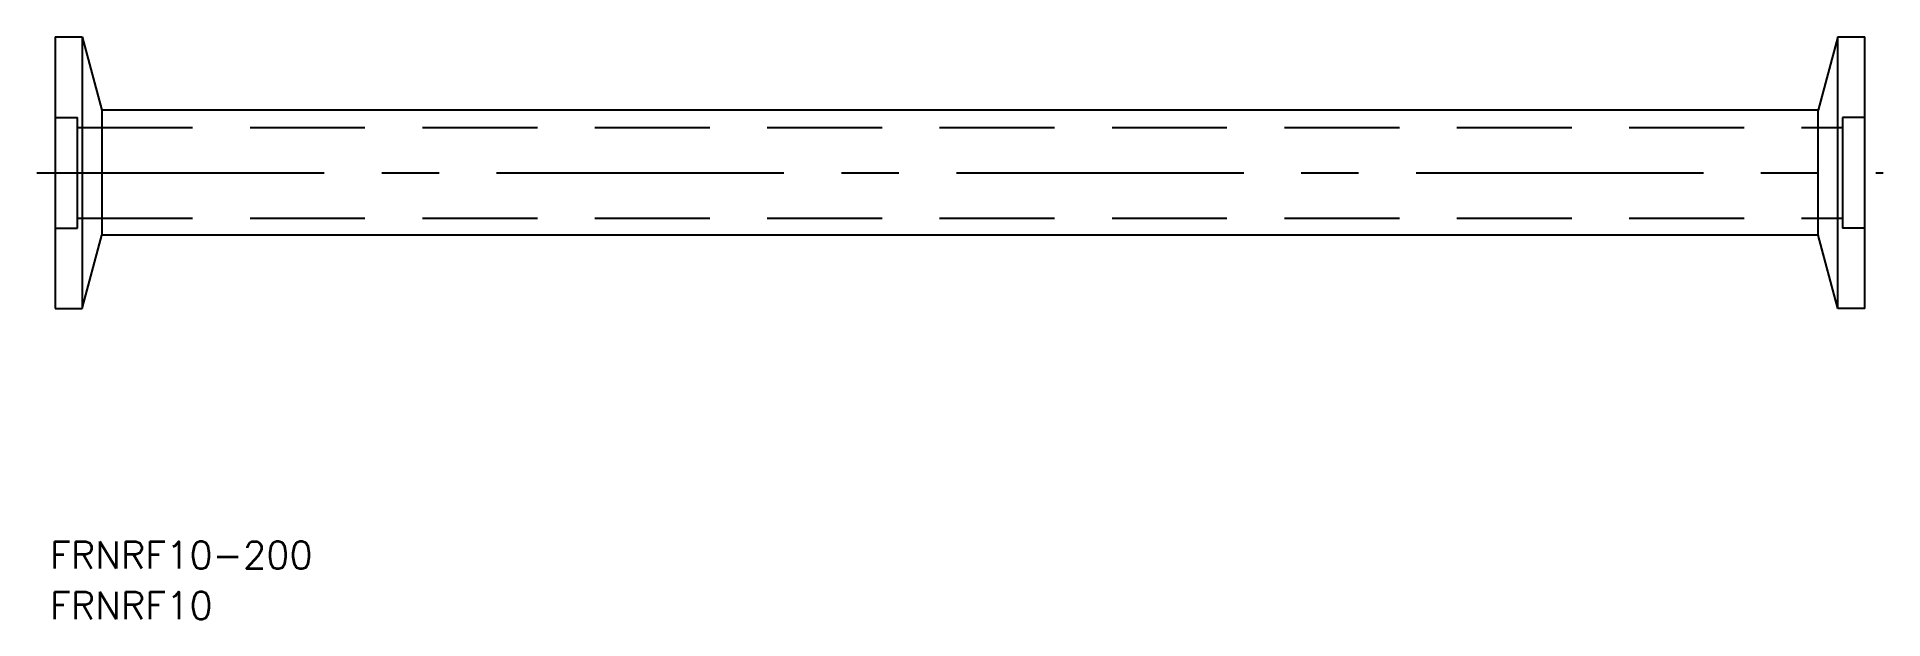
# Model space of a CAD drawing. Extents: x -2 to 202, y -49 to 15.
import ezdxf

# ---------------------------------------------------------------- set-up
doc = ezdxf.new("R2010")
doc.units = 0
doc.linetypes.add('CENTER', pattern=[50.8, 31.75, -6.35, 6.35, -6.35])
doc.linetypes.add('DASHED', pattern=[19.05, 12.7, -6.35])
doc.layers.get('0').update_dxf_attribs({"linetype": 'CONTINUOUS'})
doc.layers.add('CENTER', color=1, linetype='CENTER')
doc.styles.get("Standard").update_dxf_attribs({"font": 'txt.shx', "height": 3, "bigfont": 'bigfont.shx'})

msp = doc.modelspace()

# ---------------------------------------------------------------- linework, layer by layer
at = {"color": 7, "linetype": 'CONTINUOUS'}
for p, q in [((0, 15), (0, -15)), ((0, 15), (3, 15)), ((3, 15), (5.17, 6.9)), ((3, 15), (3, -15)), ((197, 15), (194.83, 6.9)), ((197, -15), (197, 15)), ((197, 15), (200, 15)), ((200, -15), (200, 15)), ((194.83, 6.9), (5.17, 6.9)), ((5.17, 6.9), (5.17, -6.9)), ((194.83, -6.9), (194.83, 6.9)), ((3, -15), (5.17, -6.9)), ((194.83, -6.9), (5.17, -6.9)), ((197, -15), (194.83, -6.9)), ((0, -15), (3, -15)), ((200, -15), (197, -15))]:
    msp.add_line(p, q, dxfattribs=at)
at = {"color": 3, "linetype": 'DASHED'}
for p, q in [((0, 6.1), (2.5, 6.1)), ((2.5, -6.1), (2.5, 6.1)), ((2.5, 5), (197.5, 5)), ((200, 6.1), (197.5, 6.1)), ((197.5, 6.1), (197.5, -6.1)), ((0, -6.1), (2.5, -6.1)), ((2.5, -5), (197.5, -5)), ((200, -6.1), (197.5, -6.1))]:
    msp.add_line(p, q, dxfattribs=at)
at = {"layer": 'CENTER', "color": 1, "linetype": 'CENTER'}
msp.add_line((-2, 0), (202, 0), dxfattribs=at)

# ---------------------------------------------------------------- texts
at = {"color": 7, "linetype": 'CONTINUOUS'}
for s, p in [('FRNRF10-200', (-0.58, -43.71)), ('FRNRF10', (-0.58, -49.28))]:
    msp.add_text(s, height=3, dxfattribs=at).set_placement(p)

doc.saveas('drawing.dxf')
